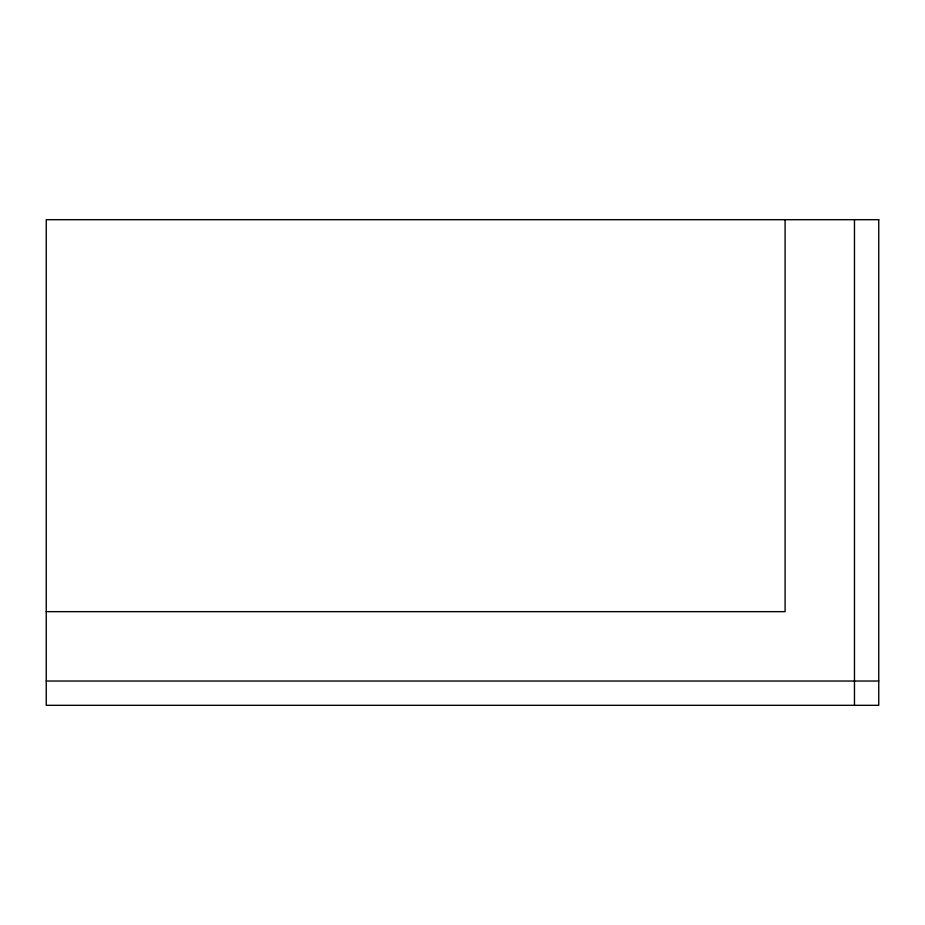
<?xml version="1.0" encoding="UTF-8"?>
<svg xmlns="http://www.w3.org/2000/svg" width="925" height="925" viewBox="0 0 925 925"><rect width="100%" height="100%" fill="white"/><g stroke="black" fill="none" stroke-linecap="round" stroke-linejoin="round"><path stroke-width="1.39" d="M46.25 611.656L785.094 611.656L785.094 219.688M46.25 681.031L878.75 681.031M854.469 219.688L854.469 705.312M878.75 219.688L46.25 219.688L46.25 705.312L878.75 705.312L878.75 219.688"/></g></svg>
